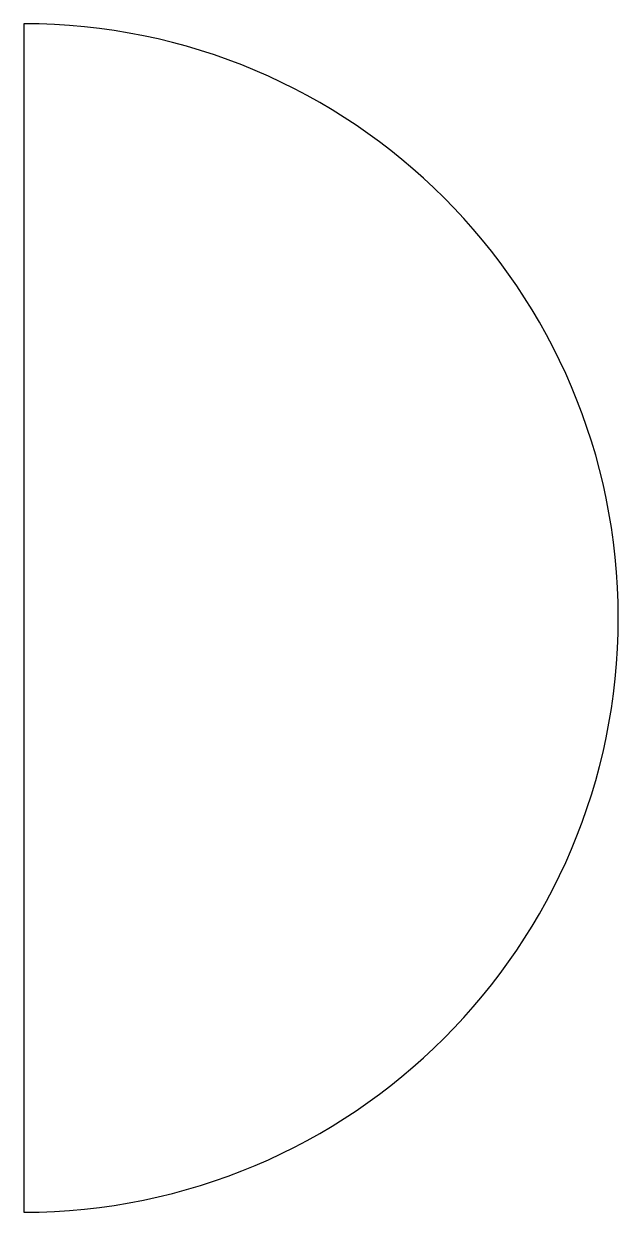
# Model space of a CAD drawing. Extents: x 2511.887 to 2511.986, y 1069.744 to 1069.942.
import ezdxf

# ---------------------------------------------------------------- set-up
doc = ezdxf.new("R2010")
doc.units = 0
doc.header["$LTSCALE"] = 24
doc.header["$MEASUREMENT"] = 0
doc.layers.get('0').update_dxf_attribs({"linetype": 'CONTINUOUS'})

msp = doc.modelspace()

# ---------------------------------------------------------------- linework, layer by layer
msp.add_line((2511.88682, 1069.9421), (2511.88682, 1069.7444))
msp.add_arc((2511.88682, 1069.84325), 0.09885, 270, 90)

doc.saveas('drawing.dxf')
